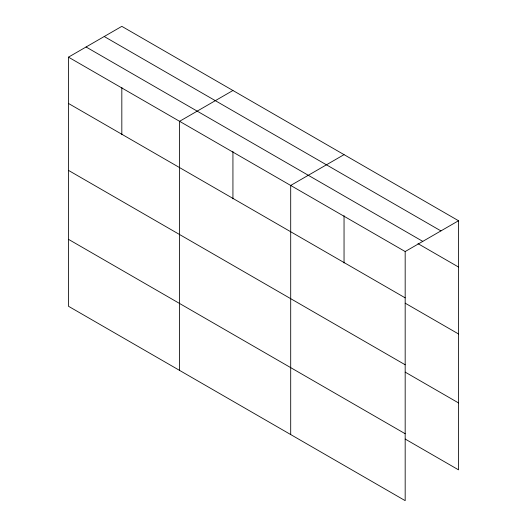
<?xml version="1.0" encoding="UTF-8"?>
<svg xmlns="http://www.w3.org/2000/svg" width="527" height="527" viewBox="0 0 527 527"><rect width="100%" height="100%" fill="white"/><g stroke="black" fill="none" stroke-linecap="round" stroke-linejoin="round"><path stroke-width="0.79" d="M121.823 134.681L121.823 87.344M68.47 57.153L405.177 251.544L405.177 500.65L68.47 306.259L68.47 57.153L121.823 26.35L458.53 220.741L458.53 469.847L405.197 439.057M232.934 90.499L179.588 121.302L179.588 370.409M344.045 154.648L290.7 185.451L290.7 434.558M405.177 251.544L458.53 220.741M104.221 36.515L440.921 230.905M86.079 46.989L422.779 241.379M417.997 243.645L458.53 267.044M68.47 103.45L405.177 297.847M405.197 303.183L458.53 333.966M68.47 170.379L405.177 364.77M405.197 372.134L458.53 402.924M68.47 239.33L405.177 433.728M344.045 215.642L344.045 262.98M232.934 151.493L232.934 198.831"/></g></svg>
